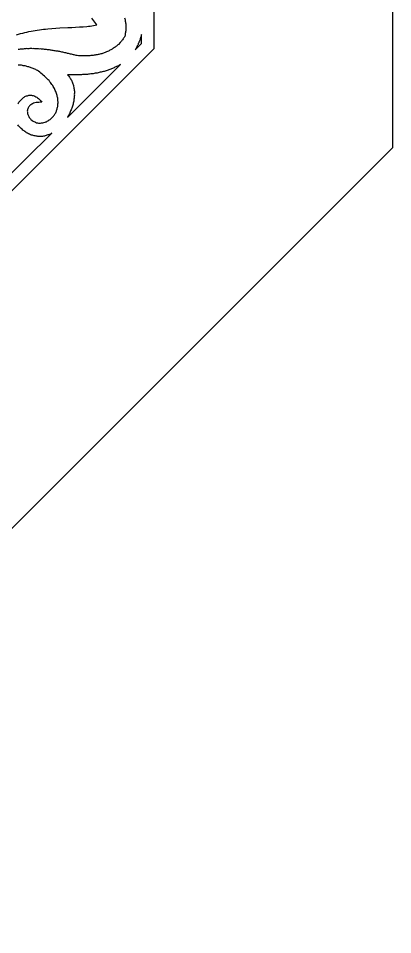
# Model space of a CAD drawing. Extents: x -535 to 535, y -535 to 535.
# Drawn here: x 385.9 to 535, y -535 to -170.2 of the extents above; entities that cross this region are included whole.
import ezdxf

# ---------------------------------------------------------------- set-up
doc = ezdxf.new("R2010")
doc.units = 0
doc.layers.add('LAYER_1', color=18, linetype='CONTINUOUS')
doc.layers.add('LAYER_2', color=150, linetype='CONTINUOUS')

msp = doc.modelspace()

# ---------------------------------------------------------------- linework, layer by layer
at = {"layer": 'LAYER_1'}
for points in [[(221.6, -535), (535, -221.6), (535, 221.6), (221.6, 535), (-221.6, 535), (-535, 221.6), (-535, -221.6), (-221.6, -535)], [(433.95, -179.75), (433.88, -179.95), (433.71, -180.26), (433.61, -180.59), (433.48, -180.87), (433.32, -181.19), (433.15, -181.5), (432.98, -181.82), (432.82, -182.14), (432.61, -182.42), (432.44, -182.74), (435, -180.18), (435, -176.57), (434.89, -176.91), (434.84, -177.25), (434.73, -177.6), (434.63, -177.94), (434.52, -178.28), (434.41, -178.62), (434.31, -178.92), (434.15, -179.21), (434.04, -179.55)], [(426.33, -188.7), (426.05, -188.84), (425.77, -189.04), (425.45, -189.21), (425.09, -189.41), (424.74, -189.54), (424.42, -189.7), (424.1, -189.87), (423.75, -190), (423.39, -190.13), (423.07, -190.29), (422.76, -190.46), (422.4, -190.59), (422.04, -190.72), (421.69, -190.85), (421.3, -190.94), (420.91, -191.1), (420.51, -191.19), (420.16, -191.32), (419.8, -191.38), (419.37, -191.5), (418.98, -191.59), (418.58, -191.69), (418.19, -191.78), (417.76, -191.83), (417.33, -191.96), (416.9, -192.01), (416.54, -192.07), (416.11, -192.19), (415.68, -192.24), (415.25, -192.3), (414.82, -192.35), (414.31, -192.4), (413.88, -192.45), (413.45, -192.51), (412.95, -192.56), (412.51, -192.54), (412.04, -192.55), (411.54, -192.6), (411.11, -192.66), (410.64, -192.67), (410.13, -192.72), (409.63, -192.7), (409.12, -192.75), (408.62, -192.73), (408.14, -192.67), (407.64, -192.72), (407.13, -192.7), (406.55, -192.67), (406.09, -192.69), (405.58, -192.66), (405.81, -192.96), (406, -193.22), (406.27, -193.56), (406.5, -193.86), (406.69, -194.19), (406.89, -194.53), (407.05, -194.82), (407.21, -195.19), (407.4, -195.53), (407.53, -195.86), (407.69, -196.23), (407.77, -196.52), (407.86, -196.88), (407.95, -197.25), (408.04, -197.69), (408.09, -198.02), (408.15, -198.42), (408.2, -198.82), (408.25, -199.21), (408.27, -199.58), (408.29, -200.01), (408.23, -200.37), (408.25, -200.73), (408.23, -201.13), (408.21, -201.53), (408.19, -201.92), (408.1, -202.32), (408.05, -202.75), (407.99, -203.11), (407.94, -203.54), (407.81, -203.97), (407.72, -204.36), (407.63, -204.75), (407.54, -205.15), (407.41, -205.5), (407.29, -205.93), (407.09, -206.28), (406.92, -206.67), (406.76, -207.06), (406.6, -207.45), (406.43, -207.84), (406.3, -208.2), (406.1, -208.55), (405.9, -208.9), (405.7, -209.33), (405.5, -209.68), (426.65, -188.54)]]:
    msp.add_lwpolyline(points, close=True, dxfattribs=at)
for points in [[(385.22, -176.79), (386.04, -176.52), (386.87, -176.28), (387.7, -176.05), (388.53, -175.84), (389.36, -175.64), (390.19, -175.46), (391.02, -175.29), (391.85, -175.14), (392.68, -175), (393.51, -174.87), (394.34, -174.75), (395.17, -174.64), (396, -174.55), (396.82, -174.46), (397.65, -174.38), (399.29, -174.24), (400.91, -174.13), (402.52, -174.04), (405.69, -173.88), (407.24, -173.81), (408.76, -173.73), (410.26, -173.64), (411.73, -173.54), (413.16, -173.41), (413.86, -173.33), (414.56, -173.25), (415.24, -173.16), (415.92, -173.06), (416.58, -172.95), (417.23, -172.82), (416.86, -172.28), (416.47, -171.73), (416.06, -171.18), (415.64, -170.63), (415.21, -170.08)], [(428.26, -170.03), (428.32, -170.33), (428.42, -170.67), (428.48, -171.01), (428.53, -171.35), (428.58, -171.7), (428.64, -172.04), (428.69, -172.38), (428.69, -173.07), (428.74, -173.41), (428.74, -174.44), (428.69, -174.78), (428.69, -175.17), (428.64, -175.51), (428.58, -175.86), (428.53, -176.25), (428.48, -176.59), (428.42, -176.98), (428.37, -177.28), (428.33, -177.42), (428.26, -177.55), (428.09, -177.8), (427.85, -178.11), (427.64, -178.39), (427.4, -178.7), (427.2, -178.98), (426.99, -179.26), (426.72, -179.54), (426.51, -179.82), (425.79, -180.55), (425.51, -180.75), (425.02, -181.24), (424.74, -181.44), (424.46, -181.65), (424.18, -181.85), (423.9, -182.06), (423.62, -182.26), (423.3, -182.43), (423.06, -182.6), (422.74, -182.76), (422.42, -182.93), (422.1, -183.1), (421.79, -183.26), (421.47, -183.43), (421.11, -183.56), (420.83, -183.69), (420.51, -183.78), (420.15, -183.91), (419.83, -184.08), (419.48, -184.21), (419.16, -184.3), (418.76, -184.39), (418.41, -184.52), (418.02, -184.61), (417.69, -184.63), (417.3, -184.73), (416.87, -184.78), (416.51, -184.84), (416.08, -184.89), (415.68, -184.98), (415.29, -185), (414.85, -185.05), (414.42, -185.1), (414.03, -185.12), (413.63, -185.14), (413.16, -185.16), (412.73, -185.14), (412.26, -185.15), (411.82, -185.13), (411.35, -185.15), (410.85, -185.13), (410.41, -185.11), (409.9, -185.08), (409.43, -185.03), (409, -185.01), (408.63, -184.92), (408.23, -184.79), (407.86, -184.7), (407.46, -184.58), (407.06, -184.52), (406.7, -184.44), (406.29, -184.31), (405.93, -184.22), (405.56, -184.13), (405.2, -184.04), (404.8, -183.99), (404.43, -183.9), (404.07, -183.81), (403.7, -183.73), (403.3, -183.6), (402.9, -183.55), (402.53, -183.46), (402.13, -183.4), (401.77, -183.31), (401.4, -183.3), (401.04, -183.21), (400.64, -183.16), (400.24, -183.1), (399.87, -183.01), (399.47, -182.96), (399.07, -182.91), (398.71, -182.82), (398.31, -182.76), (397.91, -182.71), (397.55, -182.69), (397.15, -182.64), (396.78, -182.62), (396.38, -182.57), (395.98, -182.52), (395.58, -182.46), (395.22, -182.45), (394.82, -182.39), (394.43, -182.41), (394.03, -182.36), (393.7, -182.31), (393.26, -182.29), (392.94, -182.31), (392.5, -182.29), (392.14, -182.27), (391.75, -182.29), (391.31, -182.27), (390.95, -182.26), (390.55, -182.27), (390.16, -182.29), (389.76, -182.31), (389.36, -182.26), (388.96, -182.28), (388.57, -182.3), (388.24, -182.39), (387.85, -182.41), (387.45, -182.43), (387.05, -182.44), (386.66, -182.46), (386.26, -182.55), (385.87, -182.57)], [(385.74, -204.25), (385.98, -203.94), (386.18, -203.59), (386.39, -203.31), (387.95, -201.75), (388.26, -201.58), (388.54, -201.38), (388.86, -201.21), (389.22, -201.08), (389.54, -200.99), (389.86, -200.89), (390.18, -200.8), (390.51, -200.78), (390.83, -200.83), (391.2, -200.84), (391.52, -200.89), (391.89, -200.98), (392.25, -201.07), (392.58, -201.19), (392.92, -201.39), (393.25, -201.59), (393.62, -201.82), (393.96, -202.09), (394.3, -202.43), (394.64, -202.77), (395.02, -203.15), (395.33, -203.59), (394.68, -203.56), (394.07, -203.65), (393.52, -203.66), (392.99, -203.74), (392.49, -203.86), (392.02, -204.02), (391.63, -204.19), (391.28, -204.39), (390.93, -204.59), (390.61, -204.83), (390.41, -205.04), (390.2, -205.32), (390, -205.6), (389.86, -205.88), (389.73, -206.16), (389.64, -206.49), (389.54, -206.81), (389.52, -207.13), (389.54, -207.42), (389.55, -207.78), (389.6, -208.11), (389.73, -208.44), (389.85, -208.7), (389.97, -209.03), (390.09, -209.29), (390.28, -209.62), (390.48, -209.88), (390.74, -210.15), (390.97, -210.45), (391.27, -210.68), (391.5, -210.9), (391.83, -211.1), (392.16, -211.3), (392.46, -211.45), (392.79, -211.58), (393.16, -211.74), (393.53, -211.83), (393.93, -211.88), (394.36, -211.9), (394.79, -211.92), (395.23, -211.86), (395.66, -211.81), (396.12, -211.72), (396.59, -211.56), (396.9, -211.4), (397.19, -211.34), (397.47, -211.13), (397.72, -210.96), (398.03, -210.8), (398.28, -210.63), (398.56, -210.42), (398.84, -210.22), (399.95, -209.11), (400.12, -208.87), (400.32, -208.59), (400.45, -208.3), (400.66, -208.02), (400.83, -207.78), (400.99, -207.46), (401.13, -207.18), (401.19, -206.89), (401.28, -206.57), (401.37, -206.25), (401.47, -205.93), (401.56, -205.6), (401.62, -205.25), (401.67, -204.89), (401.73, -204.53), (401.72, -204.17), (401.77, -203.81), (401.76, -203.44), (401.7, -203.12), (401.65, -202.72), (401.63, -202.35), (401.62, -201.99), (401.53, -201.63), (401.44, -201.26), (401.39, -200.86), (401.26, -200.46), (401.14, -200.06), (400.97, -199.69), (400.85, -199.28), (400.65, -198.88), (400.53, -198.55), (400.33, -198.14), (400.13, -197.73), (399.86, -197.32), (399.62, -196.95), (399.35, -196.54), (399.05, -196.17), (398.74, -195.79), (398.51, -195.42), (398.16, -195.01), (397.79, -194.63), (397.48, -194.26), (397.06, -193.84), (396.69, -193.46), (396.31, -193.16), (395.86, -192.77), (395.41, -192.39), (394.96, -192.01), (394.51, -191.63), (394.02, -191.28), (393.54, -190.94), (393.17, -190.78), (392.87, -190.62), (392.51, -190.46), (392.14, -190.3), (391.81, -190.17), (391.44, -190.01), (391.11, -189.89), (390.78, -189.77), (390.41, -189.68), (390.08, -189.55), (389.71, -189.47), (389.35, -189.38), (389.02, -189.25), (388.65, -189.17), (388.33, -189.12), (387.93, -189.06), (387.56, -188.97), (387.27, -188.89), (386.91, -188.87), (386.54, -188.86), (386.22, -188.8), (385.85, -188.79)], [(378.77, -236.41), (388.99, -226.19), (399.22, -215.97), (399.06, -216.05), (398.71, -216.25), (398.35, -216.38), (398, -216.51), (397.71, -216.64), (397.36, -216.77), (397, -216.82), (396.64, -216.95), (396.32, -217.05), (395.93, -217.14), (395.57, -217.19), (395.21, -217.25), (394.85, -217.23), (394.49, -217.29), (394.16, -217.24), (393.76, -217.19), (393.4, -217.17), (393, -217.12), (392.64, -217.03), (392.27, -216.94), (391.87, -216.88), (391.54, -216.76), (391.17, -216.67), (390.81, -216.51), (390.4, -216.31), (390.03, -216.15), (389.66, -215.92), (389.25, -215.72), (388.92, -215.45), (388.54, -215.22), (388.21, -214.95), (387.8, -214.68), (387.46, -214.34), (387.04, -214), (386.67, -213.62), (386.29, -213.24), (386.06, -212.94), (385.79, -212.6)]]:
    msp.add_lwpolyline(points, dxfattribs=at)
at = {"layer": 'LAYER_2'}
msp.add_lwpolyline([(182.25, -440), (440, -182.25), (440, 182.25), (182.25, 440), (-182.25, 440), (-440, 182.25), (-440, -182.25), (-182.25, -440)], close=True, dxfattribs=at)

doc.saveas('drawing.dxf')
